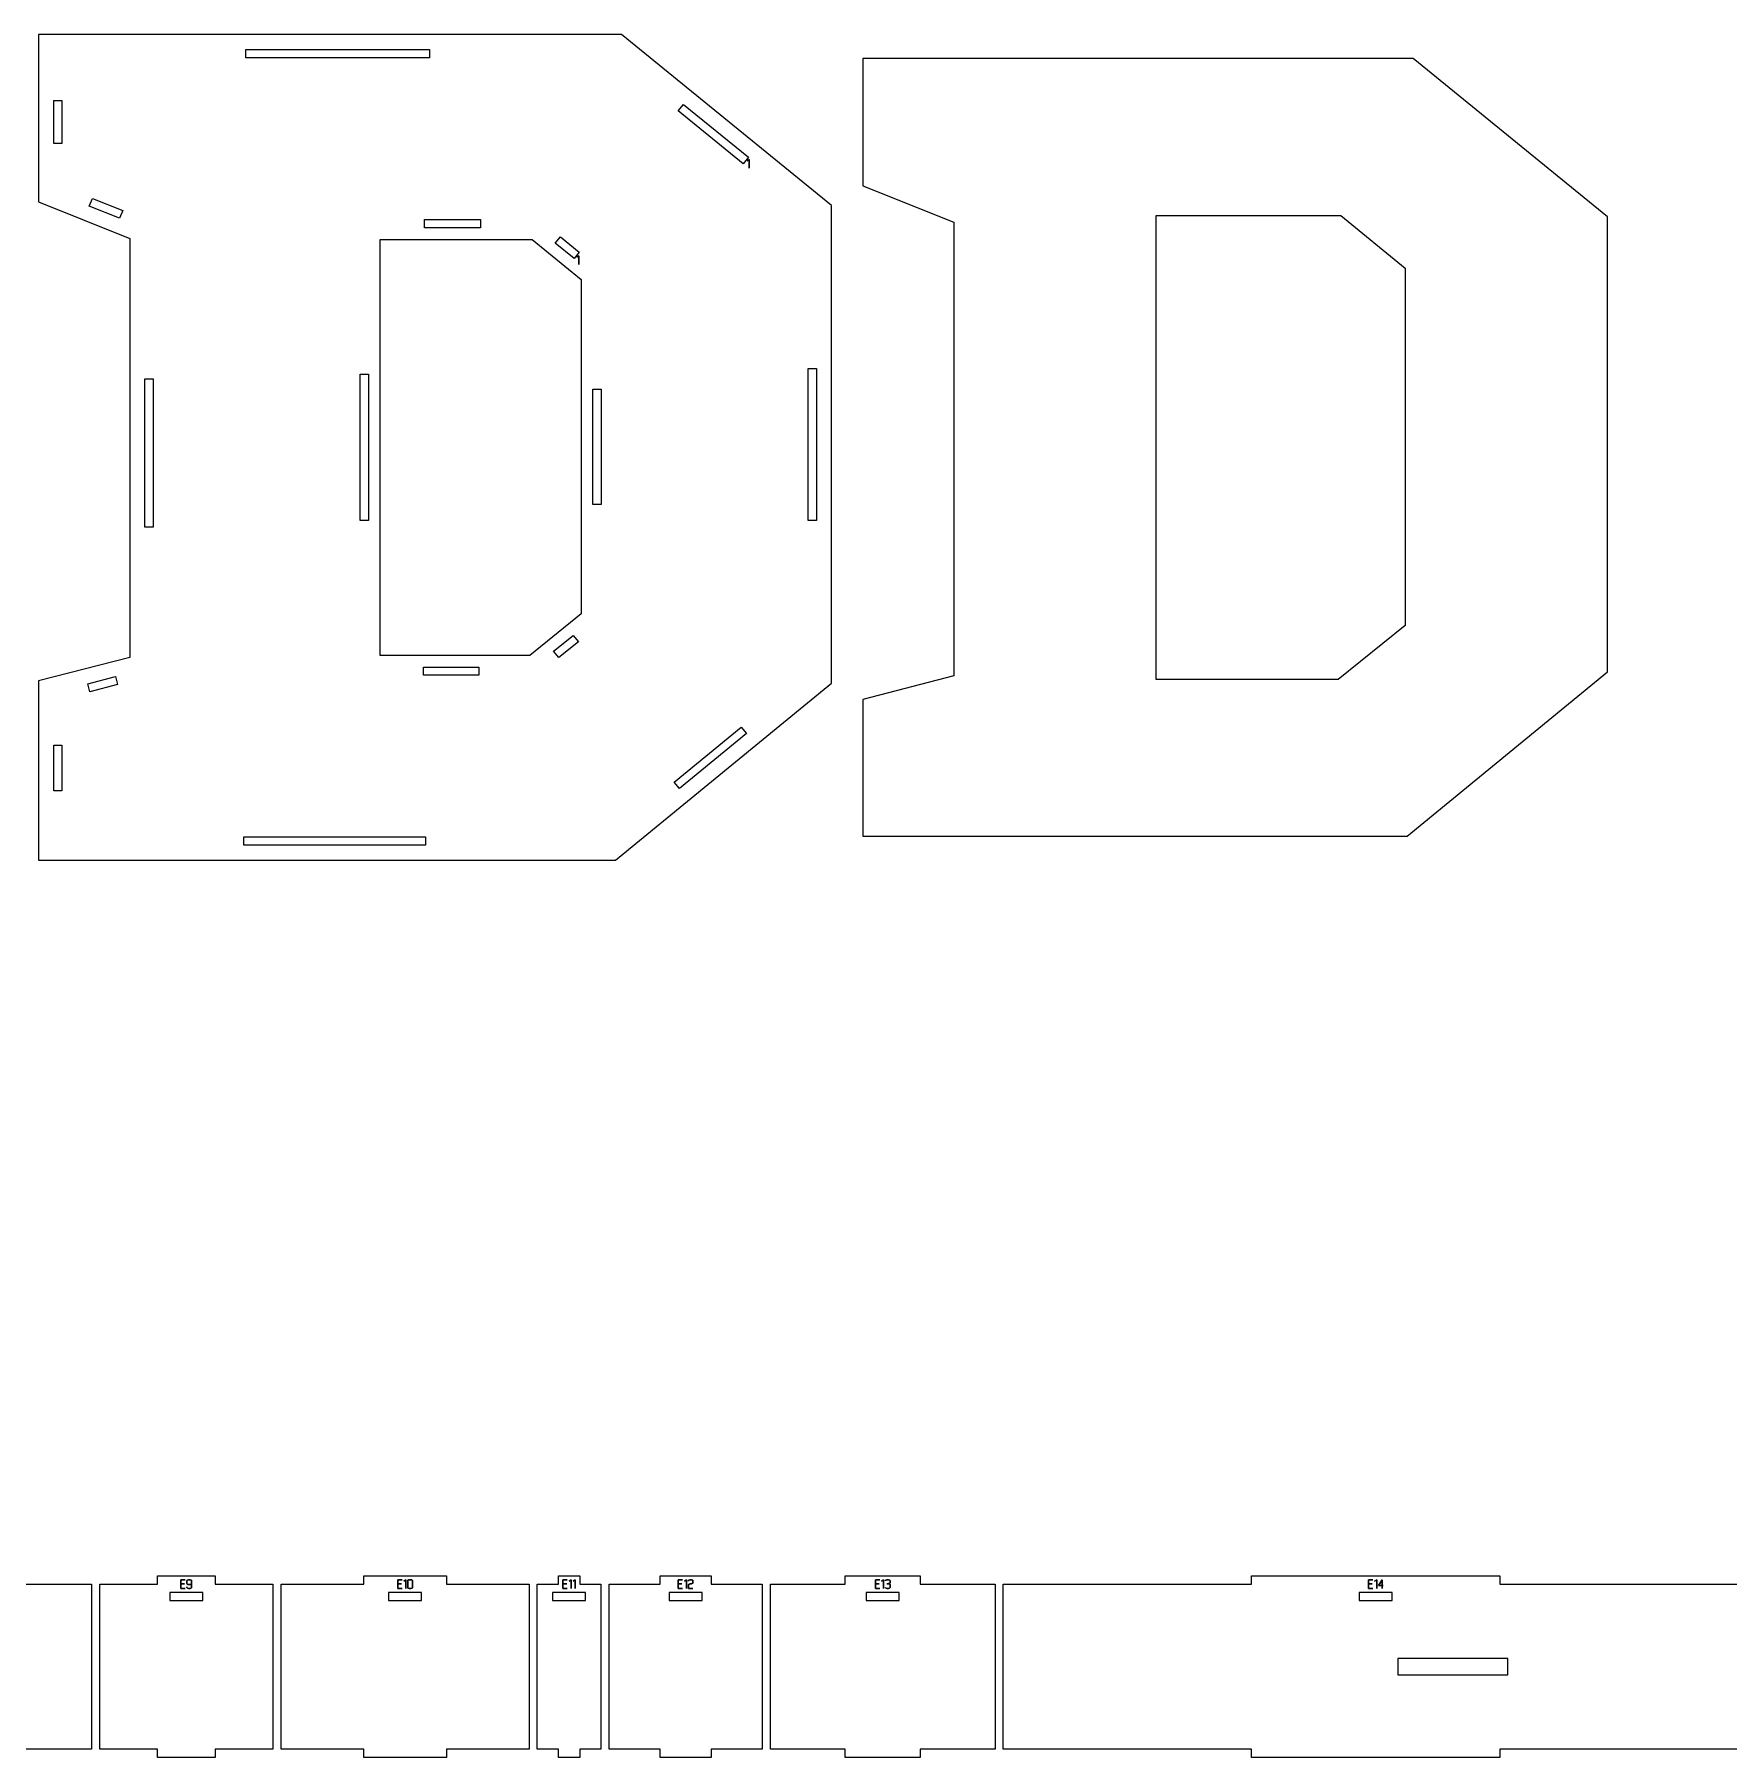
# Model space of a CAD drawing. Header units: centimetres. Extents: x -250 to 250, y -508 to 508.
# Drawn here: x -199 to -137.5, y 68 to 130.6 of the extents above; entities that cross this region are included whole.
import ezdxf

# ---------------------------------------------------------------- set-up
doc = ezdxf.new("R2010")
doc.units = ezdxf.units.CM
doc.header["$MEASUREMENT"] = 0
doc.layers.add('Capa 1', color=7, linetype='Continuous')

msp = doc.modelspace()

# ---------------------------------------------------------------- linework, layer by layer
at = {"layer": 'Capa 1', "color": 240, "lineweight": 9}
for points, knots in [([(-170.05804, 124.3774), (-170.05804, 124.3774), (-170.05804, 107.02029), (-170.05804, 107.02029), (-170.05804, 107.02029), (-177.90071, 100.59173), (-177.90071, 100.59173), (-177.90071, 100.59173), (-198.85805, 100.59173), (-198.85805, 100.59173), (-198.85805, 100.59173), (-198.85805, 107.106), (-198.85805, 107.106), (-198.85805, 107.106), (-195.5467, 107.96315), (-195.5467, 107.96315), (-195.5467, 107.96315), (-195.5467, 123.1774), (-195.5467, 123.1774), (-195.5467, 123.1774), (-198.85805, 124.50597), (-198.85805, 124.50597), (-198.85805, 124.50597), (-198.85805, 130.59167), (-198.85805, 130.59167), (-198.85805, 130.59167), (-177.68286, 130.59167), (-177.68286, 130.59167), (-177.68286, 130.59167), (-170.05804, 124.3774), (-170.05804, 124.3774)], [0, 0, 0, 0, 0.1, 0.1, 0.1, 0.2, 0.2, 0.2, 0.3, 0.3, 0.3, 0.4, 0.4, 0.4, 0.5, 0.5, 0.5, 0.6, 0.6, 0.6, 0.7, 0.7, 0.7, 0.8, 0.8, 0.8, 0.9, 0.9, 0.9, 1, 1, 1, 1]), ([(-191.33463, 129.74314), (-191.33463, 129.74314), (-184.65973, 129.74314), (-184.65973, 129.74314), (-184.65973, 129.74314), (-184.65973, 130.04314), (-184.65973, 130.04314), (-184.65973, 130.04314), (-191.33463, 130.04314), (-191.33463, 130.04314), (-191.33463, 130.04314), (-191.33463, 129.74314), (-191.33463, 129.74314)], [0, 0, 0, 0, 0.25, 0.25, 0.25, 0.5, 0.5, 0.5, 0.75, 0.75, 0.75, 1, 1, 1, 1]), ([(-198.00952, 126.63425), (-198.00952, 126.63425), (-198.00952, 128.18869), (-198.00952, 128.18869), (-198.00952, 128.18869), (-198.30952, 128.18869), (-198.30952, 128.18869), (-198.30952, 128.18869), (-198.30952, 126.63425), (-198.30952, 126.63425), (-198.30952, 126.63425), (-198.00952, 126.63425), (-198.00952, 126.63425)], [0, 0, 0, 0, 0.25, 0.25, 0.25, 0.5, 0.5, 0.5, 0.75, 0.75, 0.75, 1, 1, 1, 1]), ([(-175.62542, 127.8202), (-175.62542, 127.8202), (-173.26599, 125.89725), (-173.26599, 125.89725), (-173.26599, 125.89725), (-173.07646, 126.1298), (-173.07646, 126.1298), (-173.07646, 126.1298), (-175.43589, 128.05275), (-175.43589, 128.05275), (-175.43589, 128.05275), (-175.62542, 127.8202), (-175.62542, 127.8202)], [0, 0, 0, 0, 0.25, 0.25, 0.25, 0.5, 0.5, 0.5, 0.75, 0.75, 0.75, 1, 1, 1, 1]), ([(-195.80195, 124.19409), (-195.80195, 124.19409), (-196.90574, 124.63694), (-196.90574, 124.63694), (-196.90574, 124.63694), (-197.01745, 124.35852), (-197.01745, 124.35852), (-197.01745, 124.35852), (-195.91366, 123.91566), (-195.91366, 123.91566), (-195.91366, 123.91566), (-195.80195, 124.19409), (-195.80195, 124.19409)], [0, 0, 0, 0, 0.25, 0.25, 0.25, 0.5, 0.5, 0.5, 0.75, 0.75, 0.75, 1, 1, 1, 1]), ([(-184.84655, 123.57173), (-184.84655, 123.57173), (-182.81398, 123.57173), (-182.81398, 123.57173), (-182.81398, 123.57173), (-182.81398, 123.87173), (-182.81398, 123.87173), (-182.81398, 123.87173), (-184.84655, 123.87173), (-184.84655, 123.87173), (-184.84655, 123.87173), (-184.84655, 123.57173), (-184.84655, 123.57173)], [0, 0, 0, 0, 0.25, 0.25, 0.25, 0.5, 0.5, 0.5, 0.75, 0.75, 0.75, 1, 1, 1, 1]), ([(-179.1499, 121.68581), (-179.1499, 121.68581), (-180.93308, 123.14747), (-180.93308, 123.14747), (-180.93308, 123.14747), (-186.45485, 123.14747), (-186.45485, 123.14747), (-186.45485, 123.14747), (-186.45485, 108.03594), (-186.45485, 108.03594), (-186.45485, 108.03594), (-181.01985, 108.03594), (-181.01985, 108.03594), (-181.01985, 108.03594), (-179.1499, 109.54085), (-179.1499, 109.54085), (-179.1499, 109.54085), (-179.1499, 121.68581), (-179.1499, 121.68581)], [0, 0, 0, 0, 0.16666667, 0.16666667, 0.16666667, 0.33333333, 0.33333333, 0.33333333, 0.5, 0.5, 0.5, 0.66666667, 0.66666667, 0.66666667, 0.83333333, 0.83333333, 0.83333333, 1, 1, 1, 1]), ([(-180.09616, 123.01003), (-180.09616, 123.01003), (-179.4109, 122.44832), (-179.4109, 122.44832), (-179.4109, 122.44832), (-179.22072, 122.68034), (-179.22072, 122.68034), (-179.22072, 122.68034), (-179.90598, 123.24204), (-179.90598, 123.24204), (-179.90598, 123.24204), (-180.09616, 123.01003), (-180.09616, 123.01003)], [0, 0, 0, 0, 0.25, 0.25, 0.25, 0.5, 0.5, 0.5, 0.75, 0.75, 0.75, 1, 1, 1, 1]), ([(-170.90657, 118.45685), (-170.90657, 118.45685), (-170.90657, 112.93938), (-170.90657, 112.93938), (-170.90657, 112.93938), (-170.60657, 112.93938), (-170.60657, 112.93938), (-170.60657, 112.93938), (-170.60657, 118.45685), (-170.60657, 118.45685), (-170.60657, 118.45685), (-170.90657, 118.45685), (-170.90657, 118.45685)], [0, 0, 0, 0, 0.25, 0.25, 0.25, 0.5, 0.5, 0.5, 0.75, 0.75, 0.75, 1, 1, 1, 1]), ([(-194.69817, 112.69513), (-194.69817, 112.69513), (-194.69817, 118.08397), (-194.69817, 118.08397), (-194.69817, 118.08397), (-194.99817, 118.08397), (-194.99817, 118.08397), (-194.99817, 118.08397), (-194.99817, 112.69513), (-194.99817, 112.69513), (-194.99817, 112.69513), (-194.69817, 112.69513), (-194.69817, 112.69513)], [0, 0, 0, 0, 0.25, 0.25, 0.25, 0.5, 0.5, 0.5, 0.75, 0.75, 0.75, 1, 1, 1, 1]), ([(-186.87911, 112.9317), (-186.87911, 112.9317), (-186.87911, 118.25171), (-186.87911, 118.25171), (-186.87911, 118.25171), (-187.17911, 118.25171), (-187.17911, 118.25171), (-187.17911, 118.25171), (-187.17911, 112.9317), (-187.17911, 112.9317), (-187.17911, 112.9317), (-186.87911, 112.9317), (-186.87911, 112.9317)], [0, 0, 0, 0, 0.25, 0.25, 0.25, 0.5, 0.5, 0.5, 0.75, 0.75, 0.75, 1, 1, 1, 1]), ([(-178.72564, 117.70365), (-178.72564, 117.70365), (-178.72564, 113.52067), (-178.72564, 113.52067), (-178.72564, 113.52067), (-178.42564, 113.52067), (-178.42564, 113.52067), (-178.42564, 113.52067), (-178.42564, 117.70365), (-178.42564, 117.70365), (-178.42564, 117.70365), (-178.72564, 117.70365), (-178.72564, 117.70365)], [0, 0, 0, 0, 0.25, 0.25, 0.25, 0.5, 0.5, 0.5, 0.75, 0.75, 0.75, 1, 1, 1, 1]), ([(-179.44054, 108.76236), (-179.44054, 108.76236), (-180.15544, 108.18702), (-180.15544, 108.18702), (-180.15544, 108.18702), (-179.96735, 107.95331), (-179.96735, 107.95331), (-179.96735, 107.95331), (-179.25245, 108.52865), (-179.25245, 108.52865), (-179.25245, 108.52865), (-179.44054, 108.76236), (-179.44054, 108.76236)], [0, 0, 0, 0, 0.25, 0.25, 0.25, 0.5, 0.5, 0.5, 0.75, 0.75, 0.75, 1, 1, 1, 1]), ([(-196.99946, 106.71061), (-196.99946, 106.71061), (-195.98939, 106.97206), (-195.98939, 106.97206), (-195.98939, 106.97206), (-196.06457, 107.26249), (-196.06457, 107.26249), (-196.06457, 107.26249), (-197.07463, 107.00103), (-197.07463, 107.00103), (-197.07463, 107.00103), (-196.99946, 106.71061), (-196.99946, 106.71061)], [0, 0, 0, 0, 0.25, 0.25, 0.25, 0.5, 0.5, 0.5, 0.75, 0.75, 0.75, 1, 1, 1, 1]), ([(-182.87326, 107.61168), (-182.87326, 107.61168), (-184.87619, 107.61168), (-184.87619, 107.61168), (-184.87619, 107.61168), (-184.87619, 107.31168), (-184.87619, 107.31168), (-184.87619, 107.31168), (-182.87326, 107.31168), (-182.87326, 107.31168), (-182.87326, 107.31168), (-182.87326, 107.61168), (-182.87326, 107.61168)], [0, 0, 0, 0, 0.25, 0.25, 0.25, 0.5, 0.5, 0.5, 0.75, 0.75, 0.75, 1, 1, 1, 1]), ([(-173.33906, 105.42803), (-173.33906, 105.42803), (-175.77155, 103.43415), (-175.77155, 103.43415), (-175.77155, 103.43415), (-175.58137, 103.20213), (-175.58137, 103.20213), (-175.58137, 103.20213), (-173.14888, 105.19602), (-173.14888, 105.19602), (-173.14888, 105.19602), (-173.33906, 105.42803), (-173.33906, 105.42803)], [0, 0, 0, 0, 0.25, 0.25, 0.25, 0.5, 0.5, 0.5, 0.75, 0.75, 0.75, 1, 1, 1, 1]), ([(-198.00952, 103.10989), (-198.00952, 103.10989), (-198.00952, 104.77952), (-198.00952, 104.77952), (-198.00952, 104.77952), (-198.30952, 104.77952), (-198.30952, 104.77952), (-198.30952, 104.77952), (-198.30952, 103.10989), (-198.30952, 103.10989), (-198.30952, 103.10989), (-198.00952, 103.10989), (-198.00952, 103.10989)], [0, 0, 0, 0, 0.25, 0.25, 0.25, 0.5, 0.5, 0.5, 0.75, 0.75, 0.75, 1, 1, 1, 1]), ([(-184.80587, 101.44026), (-184.80587, 101.44026), (-191.40769, 101.44026), (-191.40769, 101.44026), (-191.40769, 101.44026), (-191.40769, 101.14026), (-191.40769, 101.14026), (-191.40769, 101.14026), (-184.80587, 101.14026), (-184.80587, 101.14026), (-184.80587, 101.14026), (-184.80587, 101.44026), (-184.80587, 101.44026)], [0, 0, 0, 0, 0.25, 0.25, 0.25, 0.5, 0.5, 0.5, 0.75, 0.75, 0.75, 1, 1, 1, 1]), ([(-204.76905, 74.29759), (-204.76905, 74.29759), (-204.76905, 68.29759), (-204.76905, 68.29759), (-204.76905, 68.29759), (-202.15936, 68.29759), (-202.15936, 68.29759), (-202.15936, 68.29759), (-202.15936, 67.99759), (-202.15936, 67.99759), (-202.15936, 67.99759), (-199.54968, 67.99759), (-199.54968, 67.99759), (-199.54968, 67.99759), (-199.54968, 68.29759), (-199.54968, 68.29759), (-199.54968, 68.29759), (-196.94, 68.29759), (-196.94, 68.29759), (-196.94, 68.29759), (-196.94, 74.29759), (-196.94, 74.29759), (-196.94, 74.29759), (-199.54968, 74.29759), (-199.54968, 74.29759), (-199.54968, 74.29759), (-199.54968, 74.59759), (-199.54968, 74.59759), (-199.54968, 74.59759), (-202.15936, 74.59759), (-202.15936, 74.59759), (-202.15936, 74.59759), (-202.15936, 74.29759), (-202.15936, 74.29759), (-202.15936, 74.29759), (-204.76905, 74.29759), (-204.76905, 74.29759)], [0, 0, 0, 0, 0.08333333, 0.08333333, 0.08333333, 0.16666667, 0.16666667, 0.16666667, 0.25, 0.25, 0.25, 0.33333333, 0.33333333, 0.33333333, 0.41666667, 0.41666667, 0.41666667, 0.5, 0.5, 0.5, 0.58333333, 0.58333333, 0.58333333, 0.66666667, 0.66666667, 0.66666667, 0.75, 0.75, 0.75, 0.83333333, 0.83333333, 0.83333333, 0.91666667, 0.91666667, 0.91666667, 1, 1, 1, 1]), ([(-196.64, 74.29759), (-196.64, 74.29759), (-196.64, 68.29759), (-196.64, 68.29759), (-196.64, 68.29759), (-194.54452, 68.29759), (-194.54452, 68.29759), (-194.54452, 68.29759), (-194.54452, 67.99759), (-194.54452, 67.99759), (-194.54452, 67.99759), (-192.44904, 67.99759), (-192.44904, 67.99759), (-192.44904, 67.99759), (-192.44904, 68.29759), (-192.44904, 68.29759), (-192.44904, 68.29759), (-190.35357, 68.29759), (-190.35357, 68.29759), (-190.35357, 68.29759), (-190.35357, 74.29759), (-190.35357, 74.29759), (-190.35357, 74.29759), (-192.44904, 74.29759), (-192.44904, 74.29759), (-192.44904, 74.29759), (-192.44904, 74.59759), (-192.44904, 74.59759), (-192.44904, 74.59759), (-194.54452, 74.59759), (-194.54452, 74.59759), (-194.54452, 74.59759), (-194.54452, 74.29759), (-194.54452, 74.29759), (-194.54452, 74.29759), (-196.64, 74.29759), (-196.64, 74.29759)], [0, 0, 0, 0, 0.08333333, 0.08333333, 0.08333333, 0.16666667, 0.16666667, 0.16666667, 0.25, 0.25, 0.25, 0.33333333, 0.33333333, 0.33333333, 0.41666667, 0.41666667, 0.41666667, 0.5, 0.5, 0.5, 0.58333333, 0.58333333, 0.58333333, 0.66666667, 0.66666667, 0.66666667, 0.75, 0.75, 0.75, 0.83333333, 0.83333333, 0.83333333, 0.91666667, 0.91666667, 0.91666667, 1, 1, 1, 1]), ([(-190.05357, 74.29759), (-190.05357, 74.29759), (-190.05357, 68.29759), (-190.05357, 68.29759), (-190.05357, 68.29759), (-187.05056, 68.29759), (-187.05056, 68.29759), (-187.05056, 68.29759), (-187.05056, 67.99759), (-187.05056, 67.99759), (-187.05056, 67.99759), (-184.04755, 67.99759), (-184.04755, 67.99759), (-184.04755, 67.99759), (-184.04755, 68.29759), (-184.04755, 68.29759), (-184.04755, 68.29759), (-181.04455, 68.29759), (-181.04455, 68.29759), (-181.04455, 68.29759), (-181.04455, 74.29759), (-181.04455, 74.29759), (-181.04455, 74.29759), (-184.04755, 74.29759), (-184.04755, 74.29759), (-184.04755, 74.29759), (-184.04755, 74.59759), (-184.04755, 74.59759), (-184.04755, 74.59759), (-187.05056, 74.59759), (-187.05056, 74.59759), (-187.05056, 74.59759), (-187.05056, 74.29759), (-187.05056, 74.29759), (-187.05056, 74.29759), (-190.05357, 74.29759), (-190.05357, 74.29759)], [0, 0, 0, 0, 0.08333333, 0.08333333, 0.08333333, 0.16666667, 0.16666667, 0.16666667, 0.25, 0.25, 0.25, 0.33333333, 0.33333333, 0.33333333, 0.41666667, 0.41666667, 0.41666667, 0.5, 0.5, 0.5, 0.58333333, 0.58333333, 0.58333333, 0.66666667, 0.66666667, 0.66666667, 0.75, 0.75, 0.75, 0.83333333, 0.83333333, 0.83333333, 0.91666667, 0.91666667, 0.91666667, 1, 1, 1, 1]), ([(-180.74455, 74.29759), (-180.74455, 74.29759), (-180.74455, 68.29759), (-180.74455, 68.29759), (-180.74455, 68.29759), (-179.97529, 68.29759), (-179.97529, 68.29759), (-179.97529, 68.29759), (-179.97529, 67.99759), (-179.97529, 67.99759), (-179.97529, 67.99759), (-179.20603, 67.99759), (-179.20603, 67.99759), (-179.20603, 67.99759), (-179.20603, 68.29759), (-179.20603, 68.29759), (-179.20603, 68.29759), (-178.43677, 68.29759), (-178.43677, 68.29759), (-178.43677, 68.29759), (-178.43677, 74.29759), (-178.43677, 74.29759), (-178.43677, 74.29759), (-179.20603, 74.29759), (-179.20603, 74.29759), (-179.20603, 74.29759), (-179.20603, 74.59759), (-179.20603, 74.59759), (-179.20603, 74.59759), (-179.97529, 74.59759), (-179.97529, 74.59759), (-179.97529, 74.59759), (-179.97529, 74.29759), (-179.97529, 74.29759), (-179.97529, 74.29759), (-180.74455, 74.29759), (-180.74455, 74.29759)], [0, 0, 0, 0, 0.08333333, 0.08333333, 0.08333333, 0.16666667, 0.16666667, 0.16666667, 0.25, 0.25, 0.25, 0.33333333, 0.33333333, 0.33333333, 0.41666667, 0.41666667, 0.41666667, 0.5, 0.5, 0.5, 0.58333333, 0.58333333, 0.58333333, 0.66666667, 0.66666667, 0.66666667, 0.75, 0.75, 0.75, 0.83333333, 0.83333333, 0.83333333, 0.91666667, 0.91666667, 0.91666667, 1, 1, 1, 1]), ([(-178.13677, 74.29759), (-178.13677, 74.29759), (-178.13677, 68.29759), (-178.13677, 68.29759), (-178.13677, 68.29759), (-176.28443, 68.29759), (-176.28443, 68.29759), (-176.28443, 68.29759), (-176.28443, 67.99759), (-176.28443, 67.99759), (-176.28443, 67.99759), (-174.43209, 67.99759), (-174.43209, 67.99759), (-174.43209, 67.99759), (-174.43209, 68.29759), (-174.43209, 68.29759), (-174.43209, 68.29759), (-172.57975, 68.29759), (-172.57975, 68.29759), (-172.57975, 68.29759), (-172.57975, 74.29759), (-172.57975, 74.29759), (-172.57975, 74.29759), (-174.43209, 74.29759), (-174.43209, 74.29759), (-174.43209, 74.29759), (-174.43209, 74.59759), (-174.43209, 74.59759), (-174.43209, 74.59759), (-176.28443, 74.59759), (-176.28443, 74.59759), (-176.28443, 74.59759), (-176.28443, 74.29759), (-176.28443, 74.29759), (-176.28443, 74.29759), (-178.13677, 74.29759), (-178.13677, 74.29759)], [0, 0, 0, 0, 0.08333333, 0.08333333, 0.08333333, 0.16666667, 0.16666667, 0.16666667, 0.25, 0.25, 0.25, 0.33333333, 0.33333333, 0.33333333, 0.41666667, 0.41666667, 0.41666667, 0.5, 0.5, 0.5, 0.58333333, 0.58333333, 0.58333333, 0.66666667, 0.66666667, 0.66666667, 0.75, 0.75, 0.75, 0.83333333, 0.83333333, 0.83333333, 0.91666667, 0.91666667, 0.91666667, 1, 1, 1, 1]), ([(-172.27975, 74.29759), (-172.27975, 74.29759), (-172.27975, 68.29759), (-172.27975, 68.29759), (-172.27975, 68.29759), (-169.55973, 68.29759), (-169.55973, 68.29759), (-169.55973, 68.29759), (-169.55973, 67.99759), (-169.55973, 67.99759), (-169.55973, 67.99759), (-166.83971, 67.99759), (-166.83971, 67.99759), (-166.83971, 67.99759), (-166.83971, 68.29759), (-166.83971, 68.29759), (-166.83971, 68.29759), (-164.11969, 68.29759), (-164.11969, 68.29759), (-164.11969, 68.29759), (-164.11969, 74.29759), (-164.11969, 74.29759), (-164.11969, 74.29759), (-166.83971, 74.29759), (-166.83971, 74.29759), (-166.83971, 74.29759), (-166.83971, 74.59759), (-166.83971, 74.59759), (-166.83971, 74.59759), (-169.55973, 74.59759), (-169.55973, 74.59759), (-169.55973, 74.59759), (-169.55973, 74.29759), (-169.55973, 74.29759), (-169.55973, 74.29759), (-172.27975, 74.29759), (-172.27975, 74.29759)], [0, 0, 0, 0, 0.08333333, 0.08333333, 0.08333333, 0.16666667, 0.16666667, 0.16666667, 0.25, 0.25, 0.25, 0.33333333, 0.33333333, 0.33333333, 0.41666667, 0.41666667, 0.41666667, 0.5, 0.5, 0.5, 0.58333333, 0.58333333, 0.58333333, 0.66666667, 0.66666667, 0.66666667, 0.75, 0.75, 0.75, 0.83333333, 0.83333333, 0.83333333, 0.91666667, 0.91666667, 0.91666667, 1, 1, 1, 1]), ([(-163.81969, 74.29759), (-163.81969, 74.29759), (-163.81969, 68.29759), (-163.81969, 68.29759), (-163.81969, 68.29759), (-154.80091, 68.29759), (-154.80091, 68.29759), (-154.80091, 68.29759), (-154.80091, 67.99759), (-154.80091, 67.99759), (-154.80091, 67.99759), (-145.78213, 67.99759), (-145.78213, 67.99759), (-145.78213, 67.99759), (-145.78213, 68.29759), (-145.78213, 68.29759), (-145.78213, 68.29759), (-136.76335, 68.29759), (-136.76335, 68.29759), (-136.76335, 68.29759), (-136.76335, 74.29759), (-136.76335, 74.29759), (-136.76335, 74.29759), (-145.78213, 74.29759), (-145.78213, 74.29759), (-145.78213, 74.29759), (-145.78213, 74.59759), (-145.78213, 74.59759), (-145.78213, 74.59759), (-154.80091, 74.59759), (-154.80091, 74.59759), (-154.80091, 74.59759), (-154.80091, 74.29759), (-154.80091, 74.29759), (-154.80091, 74.29759), (-163.81969, 74.29759), (-163.81969, 74.29759)], [0, 0, 0, 0, 0.08333333, 0.08333333, 0.08333333, 0.16666667, 0.16666667, 0.16666667, 0.25, 0.25, 0.25, 0.33333333, 0.33333333, 0.33333333, 0.41666667, 0.41666667, 0.41666667, 0.5, 0.5, 0.5, 0.58333333, 0.58333333, 0.58333333, 0.66666667, 0.66666667, 0.66666667, 0.75, 0.75, 0.75, 0.83333333, 0.83333333, 0.83333333, 0.91666667, 0.91666667, 0.91666667, 1, 1, 1, 1]), ([(-194.09678, 73.99729), (-194.09678, 73.99729), (-192.89678, 73.99729), (-192.89678, 73.99729), (-192.89678, 73.99729), (-192.89678, 73.69729), (-192.89678, 73.69729), (-192.89678, 73.69729), (-194.09678, 73.69729), (-194.09678, 73.69729), (-194.09678, 73.69729), (-194.09678, 73.99729), (-194.09678, 73.99729)], [0, 0, 0, 0, 0.25, 0.25, 0.25, 0.5, 0.5, 0.5, 0.75, 0.75, 0.75, 1, 1, 1, 1]), ([(-186.14906, 73.99729), (-186.14906, 73.99729), (-184.94906, 73.99729), (-184.94906, 73.99729), (-184.94906, 73.99729), (-184.94906, 73.69729), (-184.94906, 73.69729), (-184.94906, 73.69729), (-186.14906, 73.69729), (-186.14906, 73.69729), (-186.14906, 73.69729), (-186.14906, 73.99729), (-186.14906, 73.99729)], [0, 0, 0, 0, 0.25, 0.25, 0.25, 0.5, 0.5, 0.5, 0.75, 0.75, 0.75, 1, 1, 1, 1]), ([(-180.19066, 73.99729), (-180.19066, 73.99729), (-178.99066, 73.99729), (-178.99066, 73.99729), (-178.99066, 73.99729), (-178.99066, 73.69729), (-178.99066, 73.69729), (-178.99066, 73.69729), (-180.19066, 73.69729), (-180.19066, 73.69729), (-180.19066, 73.69729), (-180.19066, 73.99729), (-180.19066, 73.99729)], [0, 0, 0, 0, 0.25, 0.25, 0.25, 0.5, 0.5, 0.5, 0.75, 0.75, 0.75, 1, 1, 1, 1]), ([(-175.95826, 73.99729), (-175.95826, 73.99729), (-174.75826, 73.99729), (-174.75826, 73.99729), (-174.75826, 73.99729), (-174.75826, 73.69729), (-174.75826, 73.69729), (-174.75826, 73.69729), (-175.95826, 73.69729), (-175.95826, 73.69729), (-175.95826, 73.69729), (-175.95826, 73.99729), (-175.95826, 73.99729)], [0, 0, 0, 0, 0.25, 0.25, 0.25, 0.5, 0.5, 0.5, 0.75, 0.75, 0.75, 1, 1, 1, 1]), ([(-168.79972, 73.99729), (-168.79972, 73.99729), (-167.59972, 73.99729), (-167.59972, 73.99729), (-167.59972, 73.99729), (-167.59972, 73.69729), (-167.59972, 73.69729), (-167.59972, 73.69729), (-168.79972, 73.69729), (-168.79972, 73.69729), (-168.79972, 73.69729), (-168.79972, 73.99729), (-168.79972, 73.99729)], [0, 0, 0, 0, 0.25, 0.25, 0.25, 0.5, 0.5, 0.5, 0.75, 0.75, 0.75, 1, 1, 1, 1]), ([(-150.89152, 73.99729), (-150.89152, 73.99729), (-149.69152, 73.99729), (-149.69152, 73.99729), (-149.69152, 73.99729), (-149.69152, 73.69729), (-149.69152, 73.69729), (-149.69152, 73.69729), (-150.89152, 73.69729), (-150.89152, 73.69729), (-150.89152, 73.69729), (-150.89152, 73.99729), (-150.89152, 73.99729)], [0, 0, 0, 0, 0.25, 0.25, 0.25, 0.5, 0.5, 0.5, 0.75, 0.75, 0.75, 1, 1, 1, 1]), ([(-149.49152, 71.59759), (-149.49152, 71.59759), (-145.49152, 71.59759), (-145.49152, 71.59759), (-145.49152, 71.59759), (-145.49152, 70.99759), (-145.49152, 70.99759), (-145.49152, 70.99759), (-149.49152, 70.99759), (-149.49152, 70.99759), (-149.49152, 70.99759), (-149.49152, 71.59759), (-149.49152, 71.59759)], [0, 0, 0, 0, 0.25, 0.25, 0.25, 0.5, 0.5, 0.5, 0.75, 0.75, 0.75, 1, 1, 1, 1])]:
    msp.add_open_spline(points, degree=3, knots=knots, dxfattribs=at)
at = {"layer": 'Capa 1', "color": 114, "lineweight": 9}
for points, knots in [([(-165.61575, 107.28751), (-165.61575, 107.28751), (-165.61575, 123.76764), (-165.61575, 123.76764), (-165.61575, 123.76764), (-168.9271, 125.09621), (-168.9271, 125.09621), (-168.9271, 125.09621), (-168.9271, 129.71888), (-168.9271, 129.71888), (-168.9271, 129.71888), (-148.93531, 129.71888), (-148.93531, 129.71888), (-148.93531, 129.71888), (-141.87267, 123.96279), (-141.87267, 123.96279), (-141.87267, 123.96279), (-141.87267, 107.43341), (-141.87267, 107.43341), (-141.87267, 107.43341), (-149.15455, 101.46452), (-149.15455, 101.46452), (-149.15455, 101.46452), (-168.9271, 101.46452), (-168.9271, 101.46452), (-168.9271, 101.46452), (-168.9271, 106.43036), (-168.9271, 106.43036), (-168.9271, 106.43036), (-165.61575, 107.28751), (-165.61575, 107.28751)], [0, 0, 0, 0, 0.1, 0.1, 0.1, 0.2, 0.2, 0.2, 0.3, 0.3, 0.3, 0.4, 0.4, 0.4, 0.5, 0.5, 0.5, 0.6, 0.6, 0.6, 0.7, 0.7, 0.7, 0.8, 0.8, 0.8, 0.9, 0.9, 0.9, 1, 1, 1, 1]), ([(-173.05133, 126.04823), (-173.05133, 126.04823), (-173.12746, 125.99549), (-173.12746, 125.99549), (-173.12746, 125.99549), (-173.05133, 126.04823), (-173.05133, 126.04823), (-173.05133, 126.04823), (-173.05133, 125.73133), (-173.05133, 125.73133), (-173.05133, 125.73133), (-173.05133, 126.04823), (-173.05133, 126.04823)], [0, 0, 0, 0, 0.25, 0.25, 0.25, 0.5, 0.5, 0.5, 0.75, 0.75, 0.75, 1, 1, 1, 1]), ([(-149.21895, 122.09892), (-149.21895, 122.09892), (-151.56292, 124.02026), (-151.56292, 124.02026), (-151.56292, 124.02026), (-158.26948, 124.02026), (-158.26948, 124.02026), (-158.26948, 124.02026), (-158.26948, 107.16315), (-158.26948, 107.16315), (-158.26948, 107.16315), (-151.65411, 107.16315), (-151.65411, 107.16315), (-151.65411, 107.16315), (-149.21895, 109.12293), (-149.21895, 109.12293), (-149.21895, 109.12293), (-149.21895, 122.09892), (-149.21895, 122.09892)], [0, 0, 0, 0, 0.16666667, 0.16666667, 0.16666667, 0.33333333, 0.33333333, 0.33333333, 0.5, 0.5, 0.5, 0.66666667, 0.66666667, 0.66666667, 0.83333333, 0.83333333, 0.83333333, 1, 1, 1, 1]), ([(-179.23091, 122.54918), (-179.23091, 122.54918), (-179.30704, 122.49644), (-179.30704, 122.49644), (-179.30704, 122.49644), (-179.23091, 122.54918), (-179.23091, 122.54918), (-179.23091, 122.54918), (-179.23091, 122.23228), (-179.23091, 122.23228), (-179.23091, 122.23228), (-179.23091, 122.54918), (-179.23091, 122.54918)], [0, 0, 0, 0, 0.25, 0.25, 0.25, 0.5, 0.5, 0.5, 0.75, 0.75, 0.75, 1, 1, 1, 1]), ([(-193.6894, 74.14039), (-193.6894, 74.14039), (-193.6894, 74.45683), (-193.6894, 74.45683), (-193.6894, 74.45683), (-193.53301, 74.45683), (-193.53301, 74.45683), (-193.53301, 74.45683), (-193.6894, 74.45683), (-193.6894, 74.45683), (-193.6894, 74.45683), (-193.6894, 74.3032), (-193.6894, 74.3032), (-193.6894, 74.3032), (-193.55503, 74.3032), (-193.55503, 74.3032), (-193.55503, 74.3032), (-193.6894, 74.3032), (-193.6894, 74.3032), (-193.6894, 74.3032), (-193.6894, 74.14039), (-193.6894, 74.14039), (-193.6894, 74.14039), (-193.53301, 74.14039), (-193.53301, 74.14039), (-193.53301, 74.14039), (-193.6894, 74.14039), (-193.6894, 74.14039)], [0, 0, 0, 0, 0.11111111, 0.11111111, 0.11111111, 0.22222222, 0.22222222, 0.22222222, 0.33333333, 0.33333333, 0.33333333, 0.44444444, 0.44444444, 0.44444444, 0.55555556, 0.55555556, 0.55555556, 0.66666667, 0.66666667, 0.66666667, 0.77777778, 0.77777778, 0.77777778, 0.88888889, 0.88888889, 0.88888889, 1, 1, 1, 1]), ([(-193.46927, 74.3142), (-193.46927, 74.30442), (-193.4614, 74.29609), (-193.44565, 74.28921), (-193.42991, 74.28233), (-193.41026, 74.27889), (-193.38672, 74.27889), (-193.36348, 74.27828), (-193.34392, 74.28111), (-193.32802, 74.28737), (-193.31212, 74.29364), (-193.30417, 74.30259), (-193.30417, 74.3142), (-193.30417, 74.3142), (-193.30417, 74.42152), (-193.30417, 74.42152), (-193.30417, 74.4313), (-193.31204, 74.43963), (-193.32779, 74.44651), (-193.34353, 74.45339), (-193.36318, 74.45683), (-193.38672, 74.45683), (-193.41026, 74.45683), (-193.42991, 74.45339), (-193.44565, 74.44651), (-193.4614, 74.43963), (-193.46927, 74.4313), (-193.46927, 74.42152), (-193.46927, 74.42152), (-193.46927, 74.3142), (-193.46927, 74.3142)], [0, 0, 0, 0, 0.1, 0.1, 0.1, 0.2, 0.2, 0.2, 0.3, 0.3, 0.3, 0.4, 0.4, 0.4, 0.5, 0.5, 0.5, 0.6, 0.6, 0.6, 0.7, 0.7, 0.7, 0.8, 0.8, 0.8, 0.9, 0.9, 0.9, 1, 1, 1, 1]), ([(-193.38672, 74.14039), (-193.41026, 74.14039), (-193.42991, 74.14383), (-193.44565, 74.15071), (-193.4614, 74.15759), (-193.46927, 74.16592), (-193.46927, 74.1757), (-193.46927, 74.1757), (-193.46927, 74.20093), (-193.46927, 74.20093), (-193.46927, 74.20093), (-193.46927, 74.1757), (-193.46927, 74.1757), (-193.46927, 74.16592), (-193.4614, 74.15759), (-193.44565, 74.15071), (-193.42991, 74.14383), (-193.41026, 74.14039), (-193.38672, 74.14039), (-193.36318, 74.14039), (-193.34353, 74.14383), (-193.32779, 74.15071), (-193.31204, 74.15759), (-193.30417, 74.16592), (-193.30417, 74.1757), (-193.30417, 74.1757), (-193.30417, 74.3142), (-193.30417, 74.3142), (-193.30417, 74.30259), (-193.31212, 74.29364), (-193.32802, 74.28737), (-193.34392, 74.28111), (-193.36348, 74.27828), (-193.38672, 74.27889), (-193.41026, 74.27889), (-193.42991, 74.28233), (-193.44565, 74.28921), (-193.4614, 74.29609), (-193.46927, 74.30442), (-193.46927, 74.3142), (-193.46927, 74.3142), (-193.46927, 74.42152), (-193.46927, 74.42152), (-193.46927, 74.4313), (-193.4614, 74.43963), (-193.44565, 74.44651), (-193.42991, 74.45339), (-193.41026, 74.45683), (-193.38672, 74.45683), (-193.36318, 74.45683), (-193.34353, 74.45339), (-193.32779, 74.44651), (-193.31204, 74.43963), (-193.30417, 74.4313), (-193.30417, 74.42152), (-193.30417, 74.42152), (-193.30417, 74.3142), (-193.30417, 74.3142), (-193.30417, 74.3142), (-193.30417, 74.1757), (-193.30417, 74.1757), (-193.30417, 74.16592), (-193.31204, 74.15759), (-193.32779, 74.15071), (-193.34353, 74.14383), (-193.36318, 74.14039), (-193.38672, 74.14039)], [0, 0, 0, 0, 0.04545455, 0.04545455, 0.04545455, 0.09090909, 0.09090909, 0.09090909, 0.13636364, 0.13636364, 0.13636364, 0.18181818, 0.18181818, 0.18181818, 0.22727273, 0.22727273, 0.22727273, 0.27272727, 0.27272727, 0.27272727, 0.31818182, 0.31818182, 0.31818182, 0.36363636, 0.36363636, 0.36363636, 0.40909091, 0.40909091, 0.40909091, 0.45454545, 0.45454545, 0.45454545, 0.5, 0.5, 0.5, 0.54545455, 0.54545455, 0.54545455, 0.59090909, 0.59090909, 0.59090909, 0.63636364, 0.63636364, 0.63636364, 0.68181818, 0.68181818, 0.68181818, 0.72727273, 0.72727273, 0.72727273, 0.77272727, 0.77272727, 0.77272727, 0.81818182, 0.81818182, 0.81818182, 0.86363636, 0.86363636, 0.86363636, 0.90909091, 0.90909091, 0.90909091, 0.95454545, 0.95454545, 0.95454545, 1, 1, 1, 1]), ([(-185.81506, 74.14039), (-185.81506, 74.14039), (-185.81506, 74.45683), (-185.81506, 74.45683), (-185.81506, 74.45683), (-185.65867, 74.45683), (-185.65867, 74.45683), (-185.65867, 74.45683), (-185.81506, 74.45683), (-185.81506, 74.45683), (-185.81506, 74.45683), (-185.81506, 74.3032), (-185.81506, 74.3032), (-185.81506, 74.3032), (-185.68069, 74.3032), (-185.68069, 74.3032), (-185.68069, 74.3032), (-185.81506, 74.3032), (-185.81506, 74.3032), (-185.81506, 74.3032), (-185.81506, 74.14039), (-185.81506, 74.14039), (-185.81506, 74.14039), (-185.65867, 74.14039), (-185.65867, 74.14039), (-185.65867, 74.14039), (-185.81506, 74.14039), (-185.81506, 74.14039)], [0, 0, 0, 0, 0.11111111, 0.11111111, 0.11111111, 0.22222222, 0.22222222, 0.22222222, 0.33333333, 0.33333333, 0.33333333, 0.44444444, 0.44444444, 0.44444444, 0.55555556, 0.55555556, 0.55555556, 0.66666667, 0.66666667, 0.66666667, 0.77777778, 0.77777778, 0.77777778, 0.88888889, 0.88888889, 0.88888889, 1, 1, 1, 1]), ([(-185.5188, 74.45729), (-185.5188, 74.45729), (-185.59493, 74.40455), (-185.59493, 74.40455), (-185.59493, 74.40455), (-185.5188, 74.45729), (-185.5188, 74.45729), (-185.5188, 74.45729), (-185.5188, 74.14039), (-185.5188, 74.14039), (-185.5188, 74.14039), (-185.5188, 74.45729), (-185.5188, 74.45729)], [0, 0, 0, 0, 0.25, 0.25, 0.25, 0.5, 0.5, 0.5, 0.75, 0.75, 0.75, 1, 1, 1, 1]), ([(-185.44817, 74.16424), (-185.44817, 74.15445), (-185.4403, 74.14803), (-185.42455, 74.14498), (-185.40881, 74.14192), (-185.38916, 74.14039), (-185.36562, 74.14039), (-185.34208, 74.14039), (-185.32243, 74.14192), (-185.30669, 74.14498), (-185.29094, 74.14803), (-185.28307, 74.15445), (-185.28307, 74.16424), (-185.28307, 74.16424), (-185.28307, 74.43252), (-185.28307, 74.43252), (-185.28307, 74.44231), (-185.29094, 74.44881), (-185.30669, 74.45202), (-185.32243, 74.45523), (-185.34208, 74.45683), (-185.36562, 74.45683), (-185.38916, 74.45683), (-185.40881, 74.45523), (-185.42455, 74.45202), (-185.4403, 74.44881), (-185.44817, 74.44231), (-185.44817, 74.43252), (-185.44817, 74.43252), (-185.44817, 74.16424), (-185.44817, 74.16424)], [0, 0, 0, 0, 0.1, 0.1, 0.1, 0.2, 0.2, 0.2, 0.3, 0.3, 0.3, 0.4, 0.4, 0.4, 0.5, 0.5, 0.5, 0.6, 0.6, 0.6, 0.7, 0.7, 0.7, 0.8, 0.8, 0.8, 0.9, 0.9, 0.9, 1, 1, 1, 1]), ([(-185.28307, 74.16424), (-185.28307, 74.15445), (-185.29094, 74.14803), (-185.30669, 74.14498), (-185.32243, 74.14192), (-185.34208, 74.14039), (-185.36562, 74.14039), (-185.38916, 74.14039), (-185.40881, 74.14192), (-185.42455, 74.14498), (-185.4403, 74.14803), (-185.44817, 74.15445), (-185.44817, 74.16424), (-185.44817, 74.16424), (-185.44817, 74.43252), (-185.44817, 74.43252), (-185.44817, 74.44231), (-185.4403, 74.44881), (-185.42455, 74.45202), (-185.40881, 74.45523), (-185.38916, 74.45683), (-185.36562, 74.45683), (-185.34208, 74.45683), (-185.32243, 74.45523), (-185.30669, 74.45202), (-185.29094, 74.44881), (-185.28307, 74.44231), (-185.28307, 74.43252), (-185.28307, 74.43252), (-185.28307, 74.16424), (-185.28307, 74.16424)], [0, 0, 0, 0, 0.1, 0.1, 0.1, 0.2, 0.2, 0.2, 0.3, 0.3, 0.3, 0.4, 0.4, 0.4, 0.5, 0.5, 0.5, 0.6, 0.6, 0.6, 0.7, 0.7, 0.7, 0.8, 0.8, 0.8, 0.9, 0.9, 0.9, 1, 1, 1, 1]), ([(-179.81217, 74.14039), (-179.81217, 74.14039), (-179.81217, 74.45683), (-179.81217, 74.45683), (-179.81217, 74.45683), (-179.65578, 74.45683), (-179.65578, 74.45683), (-179.65578, 74.45683), (-179.81217, 74.45683), (-179.81217, 74.45683), (-179.81217, 74.45683), (-179.81217, 74.3032), (-179.81217, 74.3032), (-179.81217, 74.3032), (-179.6778, 74.3032), (-179.6778, 74.3032), (-179.6778, 74.3032), (-179.81217, 74.3032), (-179.81217, 74.3032), (-179.81217, 74.3032), (-179.81217, 74.14039), (-179.81217, 74.14039), (-179.81217, 74.14039), (-179.65578, 74.14039), (-179.65578, 74.14039), (-179.65578, 74.14039), (-179.81217, 74.14039), (-179.81217, 74.14039)], [0, 0, 0, 0, 0.11111111, 0.11111111, 0.11111111, 0.22222222, 0.22222222, 0.22222222, 0.33333333, 0.33333333, 0.33333333, 0.44444444, 0.44444444, 0.44444444, 0.55555556, 0.55555556, 0.55555556, 0.66666667, 0.66666667, 0.66666667, 0.77777778, 0.77777778, 0.77777778, 0.88888889, 0.88888889, 0.88888889, 1, 1, 1, 1]), ([(-179.51591, 74.45729), (-179.51591, 74.45729), (-179.59204, 74.40455), (-179.59204, 74.40455), (-179.59204, 74.40455), (-179.51591, 74.45729), (-179.51591, 74.45729), (-179.51591, 74.45729), (-179.51591, 74.14039), (-179.51591, 74.14039), (-179.51591, 74.14039), (-179.51591, 74.45729), (-179.51591, 74.45729)], [0, 0, 0, 0, 0.25, 0.25, 0.25, 0.5, 0.5, 0.5, 0.75, 0.75, 0.75, 1, 1, 1, 1]), ([(-179.36915, 74.45729), (-179.36915, 74.45729), (-179.44528, 74.40455), (-179.44528, 74.40455), (-179.44528, 74.40455), (-179.36915, 74.45729), (-179.36915, 74.45729), (-179.36915, 74.45729), (-179.36915, 74.14039), (-179.36915, 74.14039), (-179.36915, 74.14039), (-179.36915, 74.45729), (-179.36915, 74.45729)], [0, 0, 0, 0, 0.25, 0.25, 0.25, 0.5, 0.5, 0.5, 0.75, 0.75, 0.75, 1, 1, 1, 1]), ([(-175.62426, 74.14039), (-175.62426, 74.14039), (-175.62426, 74.45683), (-175.62426, 74.45683), (-175.62426, 74.45683), (-175.46787, 74.45683), (-175.46787, 74.45683), (-175.46787, 74.45683), (-175.62426, 74.45683), (-175.62426, 74.45683), (-175.62426, 74.45683), (-175.62426, 74.3032), (-175.62426, 74.3032), (-175.62426, 74.3032), (-175.48989, 74.3032), (-175.48989, 74.3032), (-175.48989, 74.3032), (-175.62426, 74.3032), (-175.62426, 74.3032), (-175.62426, 74.3032), (-175.62426, 74.14039), (-175.62426, 74.14039), (-175.62426, 74.14039), (-175.46787, 74.14039), (-175.46787, 74.14039), (-175.46787, 74.14039), (-175.62426, 74.14039), (-175.62426, 74.14039)], [0, 0, 0, 0, 0.11111111, 0.11111111, 0.11111111, 0.22222222, 0.22222222, 0.22222222, 0.33333333, 0.33333333, 0.33333333, 0.44444444, 0.44444444, 0.44444444, 0.55555556, 0.55555556, 0.55555556, 0.66666667, 0.66666667, 0.66666667, 0.77777778, 0.77777778, 0.77777778, 0.88888889, 0.88888889, 0.88888889, 1, 1, 1, 1]), ([(-175.328, 74.45729), (-175.328, 74.45729), (-175.40413, 74.40455), (-175.40413, 74.40455), (-175.40413, 74.40455), (-175.328, 74.45729), (-175.328, 74.45729), (-175.328, 74.45729), (-175.328, 74.14039), (-175.328, 74.14039), (-175.328, 74.14039), (-175.328, 74.45729), (-175.328, 74.45729)], [0, 0, 0, 0, 0.25, 0.25, 0.25, 0.5, 0.5, 0.5, 0.75, 0.75, 0.75, 1, 1, 1, 1]), ([(-175.25783, 74.14039), (-175.25783, 74.14039), (-175.25783, 74.27293), (-175.25783, 74.27293), (-175.25691, 74.28485), (-175.24606, 74.29402), (-175.22527, 74.30044), (-175.21671, 74.30106), (-175.20853, 74.30205), (-175.20073, 74.30343), (-175.19294, 74.3048), (-175.18506, 74.30625), (-175.17711, 74.30778), (-175.16244, 74.31023), (-175.1512, 74.31222), (-175.14341, 74.31374), (-175.13561, 74.31527), (-175.12804, 74.31726), (-175.1207, 74.31971), (-175.10175, 74.32674), (-175.09227, 74.33576), (-175.09227, 74.34676), (-175.09227, 74.34676), (-175.09227, 74.42152), (-175.09227, 74.42152), (-175.09227, 74.4313), (-175.10014, 74.43963), (-175.11589, 74.44651), (-175.13163, 74.45339), (-175.15128, 74.45683), (-175.17482, 74.45683), (-175.19836, 74.45683), (-175.21801, 74.45339), (-175.23375, 74.44651), (-175.2495, 74.43963), (-175.25737, 74.4313), (-175.25737, 74.42152), (-175.25737, 74.42152), (-175.25737, 74.39905), (-175.25737, 74.39905), (-175.25737, 74.39905), (-175.25737, 74.42152), (-175.25737, 74.42152), (-175.25737, 74.4313), (-175.2495, 74.43963), (-175.23375, 74.44651), (-175.21801, 74.45339), (-175.19836, 74.45683), (-175.17482, 74.45683), (-175.15128, 74.45683), (-175.13163, 74.45339), (-175.11589, 74.44651), (-175.10014, 74.43963), (-175.09227, 74.4313), (-175.09227, 74.42152), (-175.09227, 74.42152), (-175.09227, 74.34676), (-175.09227, 74.34676), (-175.09227, 74.33576), (-175.10175, 74.32674), (-175.1207, 74.31971), (-175.12804, 74.31726), (-175.13561, 74.31527), (-175.14341, 74.31374), (-175.1512, 74.31222), (-175.16244, 74.31023), (-175.17711, 74.30778), (-175.18506, 74.30625), (-175.19294, 74.3048), (-175.20073, 74.30343), (-175.20853, 74.30205), (-175.21671, 74.30106), (-175.22527, 74.30044), (-175.24606, 74.29402), (-175.25691, 74.28485), (-175.25783, 74.27293), (-175.25783, 74.27293), (-175.25783, 74.14039), (-175.25783, 74.14039), (-175.25783, 74.14039), (-175.10098, 74.14039), (-175.10098, 74.14039), (-175.10098, 74.14039), (-175.25783, 74.14039), (-175.25783, 74.14039)], [0, 0, 0, 0, 0.03571429, 0.03571429, 0.03571429, 0.07142857, 0.07142857, 0.07142857, 0.10714286, 0.10714286, 0.10714286, 0.14285714, 0.14285714, 0.14285714, 0.17857143, 0.17857143, 0.17857143, 0.21428571, 0.21428571, 0.21428571, 0.25, 0.25, 0.25, 0.28571429, 0.28571429, 0.28571429, 0.32142857, 0.32142857, 0.32142857, 0.35714286, 0.35714286, 0.35714286, 0.39285714, 0.39285714, 0.39285714, 0.42857143, 0.42857143, 0.42857143, 0.46428571, 0.46428571, 0.46428571, 0.5, 0.5, 0.5, 0.53571429, 0.53571429, 0.53571429, 0.57142857, 0.57142857, 0.57142857, 0.60714286, 0.60714286, 0.60714286, 0.64285714, 0.64285714, 0.64285714, 0.67857143, 0.67857143, 0.67857143, 0.71428571, 0.71428571, 0.71428571, 0.75, 0.75, 0.75, 0.78571429, 0.78571429, 0.78571429, 0.82142857, 0.82142857, 0.82142857, 0.85714286, 0.85714286, 0.85714286, 0.89285714, 0.89285714, 0.89285714, 0.92857143, 0.92857143, 0.92857143, 0.96428571, 0.96428571, 0.96428571, 1, 1, 1, 1]), ([(-168.46572, 74.14039), (-168.46572, 74.14039), (-168.46572, 74.45683), (-168.46572, 74.45683), (-168.46572, 74.45683), (-168.30933, 74.45683), (-168.30933, 74.45683), (-168.30933, 74.45683), (-168.46572, 74.45683), (-168.46572, 74.45683), (-168.46572, 74.45683), (-168.46572, 74.3032), (-168.46572, 74.3032), (-168.46572, 74.3032), (-168.33135, 74.3032), (-168.33135, 74.3032), (-168.33135, 74.3032), (-168.46572, 74.3032), (-168.46572, 74.3032), (-168.46572, 74.3032), (-168.46572, 74.14039), (-168.46572, 74.14039), (-168.46572, 74.14039), (-168.30933, 74.14039), (-168.30933, 74.14039), (-168.30933, 74.14039), (-168.46572, 74.14039), (-168.46572, 74.14039)], [0, 0, 0, 0, 0.11111111, 0.11111111, 0.11111111, 0.22222222, 0.22222222, 0.22222222, 0.33333333, 0.33333333, 0.33333333, 0.44444444, 0.44444444, 0.44444444, 0.55555556, 0.55555556, 0.55555556, 0.66666667, 0.66666667, 0.66666667, 0.77777778, 0.77777778, 0.77777778, 0.88888889, 0.88888889, 0.88888889, 1, 1, 1, 1]), ([(-168.16946, 74.45729), (-168.16946, 74.45729), (-168.24559, 74.40455), (-168.24559, 74.40455), (-168.24559, 74.40455), (-168.16946, 74.45729), (-168.16946, 74.45729), (-168.16946, 74.45729), (-168.16946, 74.14039), (-168.16946, 74.14039), (-168.16946, 74.14039), (-168.16946, 74.45729), (-168.16946, 74.45729)], [0, 0, 0, 0, 0.25, 0.25, 0.25, 0.5, 0.5, 0.5, 0.75, 0.75, 0.75, 1, 1, 1, 1]), ([(-168.01628, 74.14039), (-168.03982, 74.14039), (-168.05947, 74.14383), (-168.07521, 74.15071), (-168.09096, 74.15759), (-168.09883, 74.16592), (-168.09883, 74.1757), (-168.09883, 74.16592), (-168.09096, 74.15759), (-168.07521, 74.15071), (-168.05947, 74.14383), (-168.03982, 74.14039), (-168.01628, 74.14039), (-167.99274, 74.14039), (-167.97309, 74.14383), (-167.95735, 74.15071), (-167.9416, 74.15759), (-167.93373, 74.16592), (-167.93373, 74.1757), (-167.93373, 74.1757), (-167.93373, 74.27889), (-167.93373, 74.27889), (-167.93373, 74.28715), (-167.93939, 74.29433), (-167.9507, 74.30044), (-167.96201, 74.30656), (-167.99518, 74.31069), (-168.05022, 74.31283), (-167.99549, 74.31619), (-167.96262, 74.32017), (-167.95162, 74.32475), (-167.94061, 74.32934), (-167.93465, 74.33683), (-167.93373, 74.34722), (-167.93373, 74.34722), (-167.93373, 74.42152), (-167.93373, 74.42152), (-167.93373, 74.4313), (-167.9416, 74.43963), (-167.95735, 74.44651), (-167.97309, 74.45339), (-167.99274, 74.45683), (-168.01628, 74.45683), (-168.03982, 74.45683), (-168.05947, 74.45339), (-168.07521, 74.44651), (-168.09096, 74.43963), (-168.09883, 74.4313), (-168.09883, 74.42152), (-168.09883, 74.4313), (-168.09096, 74.43963), (-168.07521, 74.44651), (-168.05947, 74.45339), (-168.03982, 74.45683), (-168.01628, 74.45683), (-167.99274, 74.45683), (-167.97309, 74.45339), (-167.95735, 74.44651), (-167.9416, 74.43963), (-167.93373, 74.4313), (-167.93373, 74.42152), (-167.93373, 74.42152), (-167.93373, 74.34722), (-167.93373, 74.34722), (-167.93465, 74.33683), (-167.94061, 74.32934), (-167.95162, 74.32475), (-167.96262, 74.32017), (-167.99549, 74.31619), (-168.05022, 74.31283), (-167.99518, 74.31069), (-167.96201, 74.30656), (-167.9507, 74.30044), (-167.93939, 74.29433), (-167.93373, 74.28715), (-167.93373, 74.27889), (-167.93373, 74.27889), (-167.93373, 74.1757), (-167.93373, 74.1757), (-167.93373, 74.16592), (-167.9416, 74.15759), (-167.95735, 74.15071), (-167.97309, 74.14383), (-167.99274, 74.14039), (-168.01628, 74.14039)], [0, 0, 0, 0, 0.03571429, 0.03571429, 0.03571429, 0.07142857, 0.07142857, 0.07142857, 0.10714286, 0.10714286, 0.10714286, 0.14285714, 0.14285714, 0.14285714, 0.17857143, 0.17857143, 0.17857143, 0.21428571, 0.21428571, 0.21428571, 0.25, 0.25, 0.25, 0.28571429, 0.28571429, 0.28571429, 0.32142857, 0.32142857, 0.32142857, 0.35714286, 0.35714286, 0.35714286, 0.39285714, 0.39285714, 0.39285714, 0.42857143, 0.42857143, 0.42857143, 0.46428571, 0.46428571, 0.46428571, 0.5, 0.5, 0.5, 0.53571429, 0.53571429, 0.53571429, 0.57142857, 0.57142857, 0.57142857, 0.60714286, 0.60714286, 0.60714286, 0.64285714, 0.64285714, 0.64285714, 0.67857143, 0.67857143, 0.67857143, 0.71428571, 0.71428571, 0.71428571, 0.75, 0.75, 0.75, 0.78571429, 0.78571429, 0.78571429, 0.82142857, 0.82142857, 0.82142857, 0.85714286, 0.85714286, 0.85714286, 0.89285714, 0.89285714, 0.89285714, 0.92857143, 0.92857143, 0.92857143, 0.96428571, 0.96428571, 0.96428571, 1, 1, 1, 1]), ([(-150.55477, 74.14039), (-150.55477, 74.14039), (-150.55477, 74.45683), (-150.55477, 74.45683), (-150.55477, 74.45683), (-150.39838, 74.45683), (-150.39838, 74.45683), (-150.39838, 74.45683), (-150.55477, 74.45683), (-150.55477, 74.45683), (-150.55477, 74.45683), (-150.55477, 74.3032), (-150.55477, 74.3032), (-150.55477, 74.3032), (-150.4204, 74.3032), (-150.4204, 74.3032), (-150.4204, 74.3032), (-150.55477, 74.3032), (-150.55477, 74.3032), (-150.55477, 74.3032), (-150.55477, 74.14039), (-150.55477, 74.14039), (-150.55477, 74.14039), (-150.39838, 74.14039), (-150.39838, 74.14039), (-150.39838, 74.14039), (-150.55477, 74.14039), (-150.55477, 74.14039)], [0, 0, 0, 0, 0.11111111, 0.11111111, 0.11111111, 0.22222222, 0.22222222, 0.22222222, 0.33333333, 0.33333333, 0.33333333, 0.44444444, 0.44444444, 0.44444444, 0.55555556, 0.55555556, 0.55555556, 0.66666667, 0.66666667, 0.66666667, 0.77777778, 0.77777778, 0.77777778, 0.88888889, 0.88888889, 0.88888889, 1, 1, 1, 1]), ([(-150.25851, 74.45729), (-150.25851, 74.45729), (-150.33464, 74.40455), (-150.33464, 74.40455), (-150.33464, 74.40455), (-150.25851, 74.45729), (-150.25851, 74.45729), (-150.25851, 74.45729), (-150.25851, 74.14039), (-150.25851, 74.14039), (-150.25851, 74.14039), (-150.25851, 74.45729), (-150.25851, 74.45729)], [0, 0, 0, 0, 0.25, 0.25, 0.25, 0.5, 0.5, 0.5, 0.75, 0.75, 0.75, 1, 1, 1, 1]), ([(-150.05809, 74.24495), (-150.05809, 74.24495), (-150.05809, 74.45729), (-150.05809, 74.45729), (-150.05809, 74.45729), (-150.18788, 74.24495), (-150.18788, 74.24495), (-150.18788, 74.24495), (-150.05809, 74.24495), (-150.05809, 74.24495)], [0, 0, 0, 0, 0.33333333, 0.33333333, 0.33333333, 0.66666667, 0.66666667, 0.66666667, 1, 1, 1, 1]), ([(-150.05809, 74.24495), (-150.05809, 74.24495), (-150.05809, 74.14039), (-150.05809, 74.14039), (-150.05809, 74.14039), (-150.05809, 74.24495), (-150.05809, 74.24495), (-150.05809, 74.24495), (-150.18788, 74.24495), (-150.18788, 74.24495), (-150.18788, 74.24495), (-150.05809, 74.45729), (-150.05809, 74.45729), (-150.05809, 74.45729), (-150.05809, 74.24495), (-150.05809, 74.24495), (-150.05809, 74.24495), (-150.02828, 74.24495), (-150.02828, 74.24495), (-150.02828, 74.24495), (-150.05809, 74.24495), (-150.05809, 74.24495)], [0, 0, 0, 0, 0.14285714, 0.14285714, 0.14285714, 0.28571429, 0.28571429, 0.28571429, 0.42857143, 0.42857143, 0.42857143, 0.57142857, 0.57142857, 0.57142857, 0.71428571, 0.71428571, 0.71428571, 0.85714286, 0.85714286, 0.85714286, 1, 1, 1, 1])]:
    msp.add_open_spline(points, degree=3, knots=knots, dxfattribs=at)

doc.saveas('drawing.dxf')
